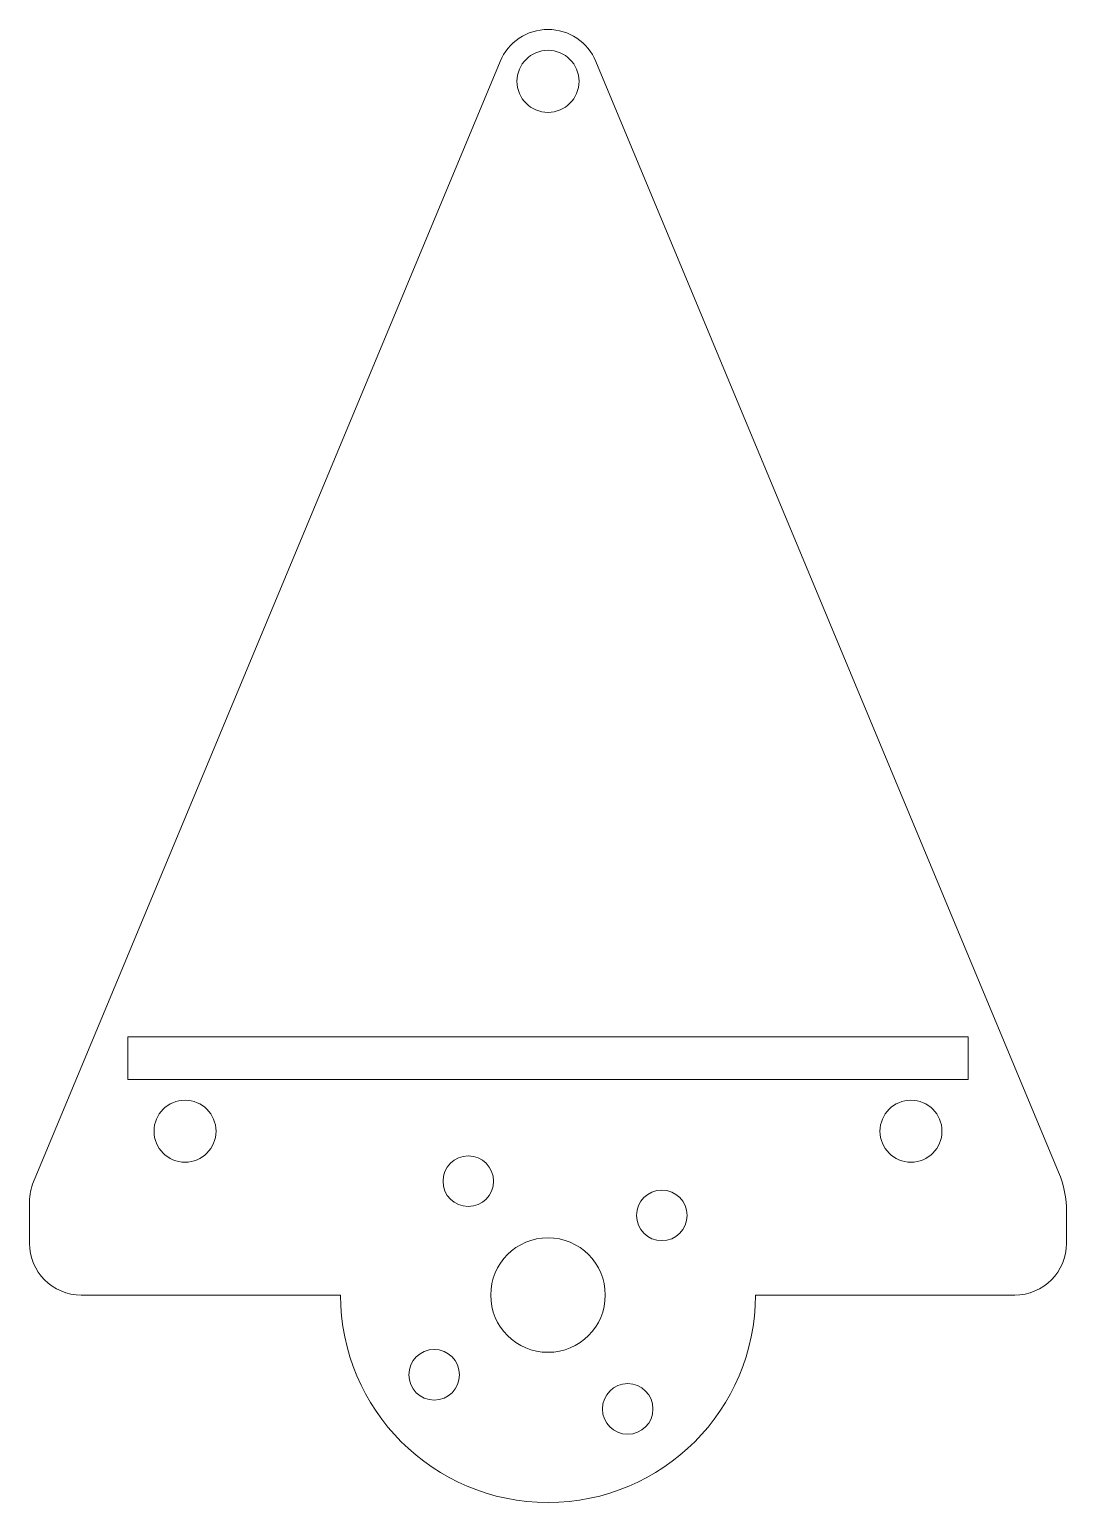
# Model space of a CAD drawing. Header units: inches. Extents: x -1.25 to 1.25, y -0.75 to 2.8.
import ezdxf

# ---------------------------------------------------------------- set-up
doc = ezdxf.new("R2010")
doc.units = ezdxf.units.IN
doc.header["$MEASUREMENT"] = 0

msp = doc.modelspace()

# ---------------------------------------------------------------- linework, layer by layer
at = {"color": 7, "linetype": 'Continuous', "lineweight": 15}
for p, q in [((-0.1154, 2.7231), (-1.2404, 0.0231)), ((1.2308, 0.0462), (0.1154, 2.7231)), ((1.0125, 0.3723), (-1.0125, 0.3723)), ((-1.0125, 0.3723), (-1.0125, 0.2698)), ((1.0125, 0.2698), (1.0125, 0.3723)), ((-1.0125, 0.2698), (1.0125, 0.2698)), ((-1.25, -0.025), (-1.25, -0.125)), ((1.25, -0.125), (1.25, -0.05)), ((-1.125, -0.25), (-0.5, -0.25)), ((0.5, -0.25), (1.125, -0.25))]:
    msp.add_line(p, q, dxfattribs=at)
for centre, radius in [((0, 2.675), 0.0748), ((-0.875, 0.1448), 0.0747), ((0.875, 0.1448), 0.0747), ((-0.1921, 0.0244), 0.061), ((0.2744, -0.0579), 0.061), ((0, -0.25), 0.138), ((-0.2744, -0.4421), 0.061), ((0.1921, -0.5244), 0.061)]:
    msp.add_circle(centre, radius, dxfattribs=at)
for centre, radius, start, end in [((0, 2.675), 0.125, 22.6199, 157.3801), ((1, -0.05), 0.25, 0, 22.6199), ((-1.125, -0.025), 0.125, 157.3801, 180), ((-1.125, -0.125), 0.125, 180, 270), ((1.125, -0.125), 0.125, 270, 0), ((0, -0.25), 0.5, 180, 0)]:
    msp.add_arc(centre, radius, start, end, dxfattribs=at)

doc.saveas('drawing.dxf')
